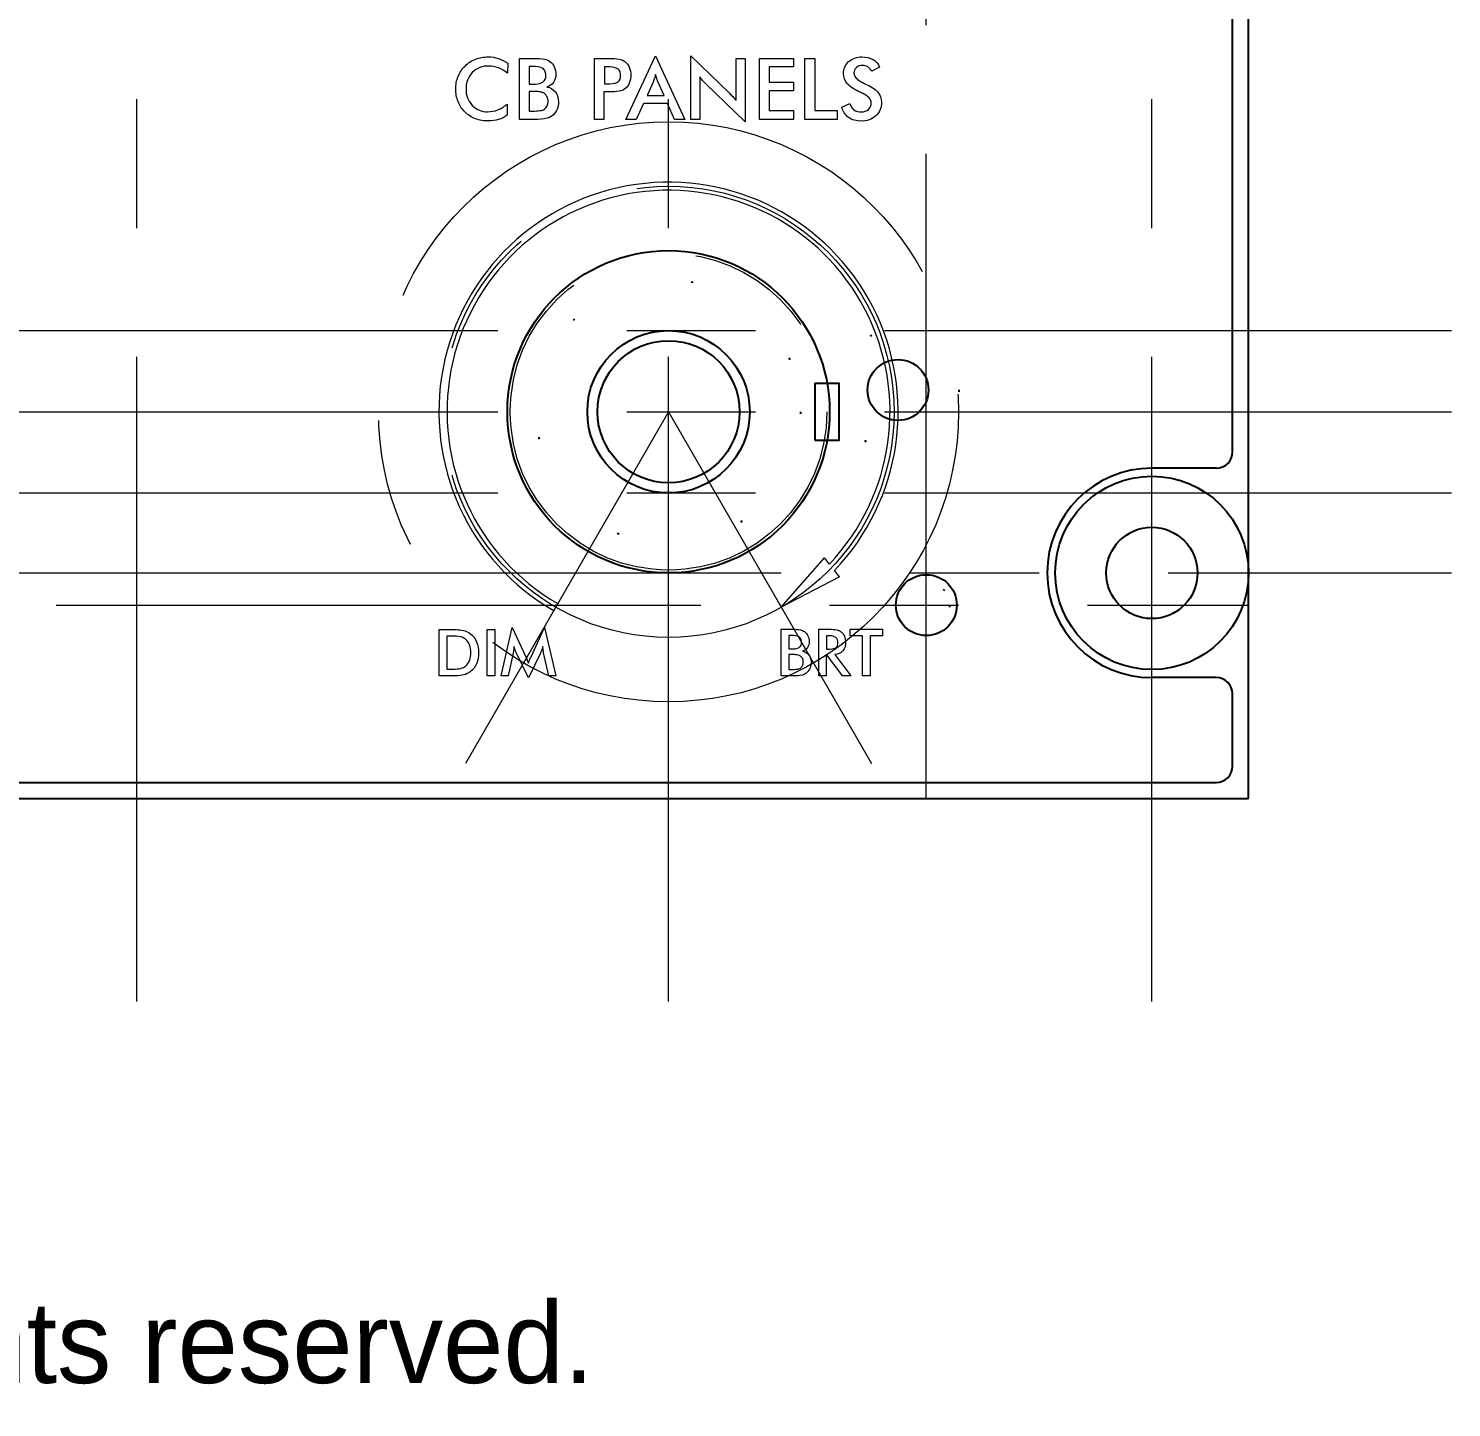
# Model space of a CAD drawing. Header units: millimetres. Extents: x -20 to 120, y -30 to 105.
# Drawn here: x 49.4 to 119.5, y -30 to 37.9 of the extents above; entities that cross this region are included whole.
import ezdxf

# ---------------------------------------------------------------- set-up
doc = ezdxf.new("R2010")
doc.units = ezdxf.units.MM
doc.linetypes.add('CENTER', pattern=[50.8, 31.75, -6.35, 6.35, -6.35])
doc.linetypes.add('DOT', pattern=[6.35, 0.1, -6.25])
for name, color, linetype, lineweight, true_color in [('decal', 5, 'Continuous', 5, 0x0000ff), ('decal_construction', 7, 'CENTER', 13, 0xffffff), ('dimensions', 7, 'Continuous', 25, 0x000000), ('fascia', 6, 'Continuous', 25, 0xff00ff), ('fascia_counterbore', 3, 'DOT', 25, 0x00ff00), ('fasteners', 9, 'Continuous', 25, 0xc0c0c0), ('knobs', 9, 'Continuous', 25, 0xc0c0c0), ('plate', 1, 'Continuous', 25, 0xff0000), ('plate_construction', 7, 'CENTER', 13, 0xffffff)]:
    doc.layers.add(name, color=color, linetype=linetype, lineweight=lineweight, true_color=true_color)
doc.styles.add('textstyle14', font='')
doc.styles.get('textstyle14').set_extended_font_data('Arial')

msp = doc.modelspace()

# ---------------------------------------------------------------- linework, layer by layer
at = {"layer": 'decal'}
for p, q in [((86.519, 9.426), (88.642, 11.862)), ((88.888, 11.549), (88.642, 11.862)), ((89.385, 10.919), (89.138, 11.232)), ((89.385, 10.919), (86.519, 9.426)), ((75.306, 9.253), (75.506, 9.599))]:
    msp.add_line(p, q, dxfattribs=at)
at = {"layer": 'decal', "flags": 128}
for points in [[(73.021, 35.73, 0.085744), (72.583, 35.994, 0.092284), (72.097, 36.083, 0.209959), (71.296, 35.766, 0.203037), (70.987, 34.947, 0.199341), (71.287, 34.144, 0.214349), (72.046, 33.828, 0.094369), (72.554, 33.923, 0.085011), (73.017, 34.208), (73.017, 33.656, -0.083496), (72.588, 33.444, -0.073416), (72.085, 33.374, -0.092981), (71.448, 33.487, -0.104586), (70.933, 33.82, -0.104288), (70.595, 34.328, -0.097034), (70.477, 34.951, -0.097658), (70.595, 35.572, -0.103616), (70.937, 36.083, -0.102862), (71.451, 36.418, -0.094748), (72.077, 36.532, -0.078134), (72.582, 36.455, -0.074043), (73.048, 36.222)], [(73.612, 33.455), (73.612, 36.46), (74.37, 36.46, -0.050514), (74.849, 36.426, -0.104188), (75.113, 36.311, -0.128442), (75.33, 36.042, -0.10994), (75.407, 35.674, -0.15406), (75.296, 35.273, -0.175186), (74.974, 35.048, -0.20094), (75.387, 34.809, -0.167471), (75.538, 34.309, -0.093464), (75.475, 33.962, -0.107659), (75.294, 33.682, -0.132806), (74.988, 33.506, -0.060674), (74.374, 33.455)], [(77.769, 34.803), (77.769, 33.455), (77.312, 33.455), (77.312, 36.46), (78.051, 36.46, -0.051804), (78.534, 36.425, -0.09913), (78.804, 36.306, -0.130268), (79.026, 36.024, -0.107331), (79.106, 35.633, -0.105709), (79.026, 35.239, -0.134373), (78.804, 34.955, -0.100768), (78.534, 34.838, -0.050343), (78.051, 34.803), (77.954, 34.803)], [(82.054, 33.455), (82.054, 36.58), (83.964, 34.742, -0.012174), (84.122, 34.576, -0.01596), (84.29, 34.376), (84.29, 36.46), (84.742, 36.46), (84.742, 33.337), (82.793, 35.208, -0.021287), (82.642, 35.368, -0.023887), (82.504, 35.545), (82.504, 33.455)], [(89.501, 34.056), (89.891, 34.237, 0.176472), (90.094, 33.93, 0.158635), (90.472, 33.824, 0.196906), (90.818, 33.945, 0.21468), (90.947, 34.27), (90.947, 34.272), (90.947, 34.274), (90.947, 34.276), (90.946, 34.278), (90.946, 34.28), (90.946, 34.282), (90.946, 34.284), (90.946, 34.286), (90.946, 34.288), (90.946, 34.29), (90.946, 34.292), (90.946, 34.294), (90.945, 34.296), (90.945, 34.298), (90.945, 34.301), (90.945, 34.303), (90.945, 34.305), (90.944, 34.307), (90.944, 34.309), (90.944, 34.311), (90.944, 34.313), (90.943, 34.315), (90.943, 34.317), (90.943, 34.319), (90.942, 34.321), (90.942, 34.323), (90.942, 34.325), (90.941, 34.327), (90.941, 34.329), (90.941, 34.331), (90.94, 34.333), (90.94, 34.335), (90.939, 34.337), (90.939, 34.339), (90.938, 34.341), (90.938, 34.343), (90.937, 34.345), (90.937, 34.347), (90.936, 34.349), (90.936, 34.351), (90.935, 34.353), (90.935, 34.355), (90.934, 34.357), (90.934, 34.359), (90.933, 34.361), (90.932, 34.363), (90.932, 34.365), (90.931, 34.367), (90.93, 34.369), (90.93, 34.371), (90.929, 34.373), (90.928, 34.375), (90.928, 34.377), (90.927, 34.379), (90.926, 34.381), (90.926, 34.383), (90.925, 34.385), (90.924, 34.387), (90.923, 34.389), (90.922, 34.391), (90.922, 34.393), (90.921, 34.395), (90.92, 34.397), (90.919, 34.399), (90.918, 34.4), (90.917, 34.402), (90.916, 34.404), (90.916, 34.406), (90.915, 34.408), (90.914, 34.41), (90.913, 34.412), (90.912, 34.414), (90.911, 34.416), (90.91, 34.418), (90.909, 34.42), (90.908, 34.422), (90.907, 34.424), (90.906, 34.426), (90.905, 34.428), (90.904, 34.43), (90.903, 34.432), (90.901, 34.433), (90.9, 34.435), (90.899, 34.437), (90.898, 34.439), (90.897, 34.441), (90.896, 34.443), (90.895, 34.445), (90.893, 34.447), (90.892, 34.449), (90.891, 34.451), (90.89, 34.453), (90.889, 34.455), (90.887, 34.456), (90.886, 34.458), (90.885, 34.46), (90.883, 34.462), (90.882, 34.464), (90.881, 34.466), (90.88, 34.468), (90.878, 34.47), (90.877, 34.472), (90.875, 34.473), (90.874, 34.475), (90.873, 34.477), (90.871, 34.479), (90.87, 34.481), (90.868, 34.483), (90.867, 34.485), (90.865, 34.487), (90.864, 34.489), (90.862, 34.49), (90.861, 34.492), (90.859, 34.494), (90.858, 34.496), (90.856, 34.498), (90.855, 34.5), (90.853, 34.502), (90.852, 34.503), (90.85, 34.505), (90.848, 34.507), (90.847, 34.509), (90.845, 34.511), (90.843, 34.513), (90.842, 34.515), (90.84, 34.516), (90.838, 34.518), (90.837, 34.52), (90.835, 34.522), (90.833, 34.524), (90.832, 34.526), (90.83, 34.528), (90.828, 34.529), (90.826, 34.531), (90.824, 34.533), (90.823, 34.535), (90.821, 34.537), (90.819, 34.539), (90.817, 34.54), (90.815, 34.542), (90.813, 34.544), (90.811, 34.546), (90.809, 34.548), (90.808, 34.549), (90.806, 34.551), (90.804, 34.553), (90.802, 34.555), (90.8, 34.557), (90.798, 34.559), (90.796, 34.56), (90.794, 34.562), (90.792, 34.564), (90.79, 34.566), (90.788, 34.568), (90.786, 34.569), (90.783, 34.571), (90.781, 34.573), (90.779, 34.575), (90.777, 34.576), (90.775, 34.578), (90.773, 34.58), (90.771, 34.582), (90.768, 34.584), (90.766, 34.585), (90.764, 34.587), (90.762, 34.589), (90.76, 34.591), (90.757, 34.593), (90.755, 34.594), (90.753, 34.596), (90.751, 34.598), (90.748, 34.6), (90.746, 34.601), (90.744, 34.603), (90.741, 34.605), (90.739, 34.607), (90.737, 34.608), (90.734, 34.61), (90.732, 34.612), (90.729, 34.614), (90.727, 34.615), (90.724, 34.617), (90.722, 34.619), (90.72, 34.621), (90.717, 34.622), (90.715, 34.624), (90.712, 34.626), (90.71, 34.628), (90.707, 34.629), (90.705, 34.631), (90.702, 34.633), (90.699, 34.635), (90.697, 34.636), (90.694, 34.638), (90.692, 34.64), (90.689, 34.642), (90.686, 34.643), (90.684, 34.645), (90.681, 34.647), (90.678, 34.648), (90.676, 34.65), (90.673, 34.652), (90.67, 34.654), (90.668, 34.655), (90.665, 34.657), (90.662, 34.659), (90.659, 34.66), (90.657, 34.662), (90.654, 34.664), (90.651, 34.666), (90.648, 34.667), (90.645, 34.669), (90.642, 34.671), (90.64, 34.672), (90.637, 34.674), (90.634, 34.676), (90.631, 34.677), (90.628, 34.679), (90.625, 34.681), (90.622, 34.682), (90.619, 34.684), (90.616, 34.686), (90.613, 34.687), (90.61, 34.689), (90.607, 34.691), (90.604, 34.693), (90.601, 34.694), (90.598, 34.696), (90.595, 34.698), (90.592, 34.699), (90.589, 34.701), (90.586, 34.703), (90.583, 34.704), (90.579, 34.706), (90.576, 34.707), (90.573, 34.709), (90.57, 34.711), (90.567, 34.712), (90.564, 34.714), (90.56, 34.716), (90.557, 34.717), (90.554, 34.719), (90.551, 34.721), (90.547, 34.722), (90.544, 34.724), (90.541, 34.726), (90.538, 34.727), (90.534, 34.729), (90.531, 34.731), (90.528, 34.732), (90.524, 34.734), (90.521, 34.735), (90.517, 34.737), (90.514, 34.739), (90.511, 34.74), (90.507, 34.742, 0.011833), (90.413, 34.787, -0.09438), (89.751, 35.225, -0.182248), (89.585, 35.705, -0.22012), (89.835, 36.3, -0.192709), (90.489, 36.528, -0.131494), (91.045, 36.4, -0.184076), (91.355, 36.031), (90.973, 35.834, 0.114116), (90.775, 36.042, 0.140089), (90.528, 36.107, 0.187209), (90.215, 36.005, 0.224638), (90.099, 35.73), (90.099, 35.727), (90.099, 35.725), (90.099, 35.723), (90.099, 35.721), (90.099, 35.719), (90.099, 35.717), (90.099, 35.715), (90.099, 35.713), (90.099, 35.71), (90.099, 35.708), (90.1, 35.706), (90.1, 35.704), (90.1, 35.702), (90.1, 35.7), (90.1, 35.698), (90.101, 35.696), (90.101, 35.694), (90.101, 35.692), (90.101, 35.689), (90.102, 35.687), (90.102, 35.685), (90.102, 35.683), (90.103, 35.681), (90.103, 35.679), (90.103, 35.677), (90.104, 35.675), (90.104, 35.673), (90.105, 35.671), (90.105, 35.669), (90.106, 35.666), (90.106, 35.664), (90.107, 35.662), (90.107, 35.66), (90.108, 35.658), (90.108, 35.656), (90.109, 35.654), (90.109, 35.652), (90.11, 35.65), (90.11, 35.648), (90.111, 35.646), (90.112, 35.644), (90.112, 35.642), (90.113, 35.639), (90.114, 35.637), (90.114, 35.635), (90.115, 35.633), (90.116, 35.631), (90.117, 35.629), (90.117, 35.627), (90.118, 35.625), (90.119, 35.623), (90.12, 35.621), (90.12, 35.619), (90.121, 35.617), (90.122, 35.615), (90.123, 35.613), (90.124, 35.611), (90.125, 35.609), (90.126, 35.607), (90.127, 35.604), (90.128, 35.602), (90.128, 35.6), (90.129, 35.598), (90.13, 35.596), (90.131, 35.594), (90.132, 35.592), (90.133, 35.59), (90.135, 35.588), (90.136, 35.586), (90.137, 35.584), (90.138, 35.582), (90.139, 35.58), (90.14, 35.578), (90.141, 35.576), (90.142, 35.574), (90.143, 35.572), (90.145, 35.57), (90.146, 35.568), (90.147, 35.566), (90.148, 35.564), (90.15, 35.562), (90.151, 35.56), (90.152, 35.558), (90.153, 35.556), (90.155, 35.554), (90.156, 35.552), (90.157, 35.55), (90.159, 35.548), (90.16, 35.546), (90.162, 35.544), (90.163, 35.541), (90.164, 35.539), (90.166, 35.537), (90.167, 35.535), (90.169, 35.533), (90.17, 35.531), (90.172, 35.529), (90.173, 35.527), (90.175, 35.525), (90.176, 35.523), (90.178, 35.521), (90.179, 35.519), (90.181, 35.517), (90.183, 35.515), (90.184, 35.513), (90.186, 35.511), (90.188, 35.509), (90.189, 35.507), (90.191, 35.505), (90.193, 35.503), (90.194, 35.501), (90.196, 35.499), (90.198, 35.497), (90.2, 35.495), (90.201, 35.493), (90.203, 35.491), (90.205, 35.489), (90.207, 35.488), (90.209, 35.486), (90.21, 35.484), (90.212, 35.482), (90.214, 35.48), (90.216, 35.478), (90.218, 35.476), (90.22, 35.474), (90.222, 35.472), (90.224, 35.47), (90.226, 35.468), (90.228, 35.466), (90.23, 35.464), (90.232, 35.462), (90.234, 35.46), (90.236, 35.458), (90.238, 35.456), (90.24, 35.454), (90.242, 35.452), (90.244, 35.45), (90.247, 35.448), (90.249, 35.446), (90.251, 35.444), (90.253, 35.442), (90.255, 35.44), (90.257, 35.438), (90.26, 35.436), (90.262, 35.434), (90.264, 35.432), (90.266, 35.43), (90.269, 35.428), (90.271, 35.427), (90.273, 35.425), (90.276, 35.423), (90.278, 35.421), (90.28, 35.419), (90.283, 35.417), (90.285, 35.415), (90.288, 35.413), (90.29, 35.411), (90.293, 35.409), (90.295, 35.407), (90.298, 35.405), (90.3, 35.403), (90.303, 35.401), (90.305, 35.399), (90.308, 35.397), (90.31, 35.395), (90.313, 35.394), (90.315, 35.392), (90.318, 35.39), (90.321, 35.388), (90.323, 35.386), (90.326, 35.384), (90.328, 35.382), (90.331, 35.38), (90.334, 35.378), (90.337, 35.376), (90.339, 35.374), (90.342, 35.372), (90.345, 35.37), (90.348, 35.369), (90.35, 35.367), (90.353, 35.365), (90.356, 35.363), (90.359, 35.361), (90.362, 35.359), (90.365, 35.357), (90.367, 35.355), (90.37, 35.353), (90.373, 35.351), (90.376, 35.349), (90.379, 35.348), (90.382, 35.346), (90.385, 35.344), (90.388, 35.342), (90.391, 35.34), (90.394, 35.338), (90.397, 35.336), (90.4, 35.334), (90.403, 35.332), (90.406, 35.33), (90.409, 35.329), (90.413, 35.327), (90.416, 35.325), (90.419, 35.323), (90.422, 35.321), (90.425, 35.319), (90.428, 35.317), (90.432, 35.315), (90.435, 35.313), (90.438, 35.312), (90.441, 35.31), (90.445, 35.308), (90.448, 35.306), (90.451, 35.304), (90.454, 35.302), (90.458, 35.3), (90.461, 35.298), (90.464, 35.297), (90.468, 35.295), (90.471, 35.293), (90.475, 35.291), (90.478, 35.289), (90.482, 35.287), (90.485, 35.285), (90.488, 35.284), (90.492, 35.282), (90.495, 35.28), (90.499, 35.278), (90.503, 35.276), (90.506, 35.274), (90.51, 35.272), (90.513, 35.27), (90.517, 35.269), (90.52, 35.267), (90.524, 35.265), (90.528, 35.263), (90.531, 35.261), (90.535, 35.259), (90.539, 35.258), (90.542, 35.256), (90.546, 35.254), (90.55, 35.252), (90.554, 35.25), (90.557, 35.248), (90.561, 35.246), (90.565, 35.245), (90.569, 35.243), (90.573, 35.241), (90.576, 35.239), (90.58, 35.237), (90.584, 35.235), (90.588, 35.234), (90.592, 35.232), (90.596, 35.23), (90.6, 35.228), (90.604, 35.226), (90.608, 35.224, 0.003717), (90.669, 35.196, -0.102063), (91.281, 34.794, -0.182822), (91.448, 34.305, -0.215982), (91.179, 33.626, -0.195414), (90.452, 33.374, -0.159365), (89.822, 33.551, -0.187663)], [(74.091, 35.192), (74.278, 35.192, 0.136145), (74.771, 35.287, 0.264976), (74.916, 35.608, 0.242432), (74.783, 35.954, 0.145831), (74.278, 36.054), (74.091, 36.054)], [(77.8, 35.204), (77.925, 35.204, 0.125583), (78.467, 35.292, 0.264624), (78.603, 35.604, 0.25861), (78.458, 35.943, 0.135829), (77.925, 36.042), (77.8, 36.042)], [(79.906, 34.635), (80.744, 34.635), (80.436, 35.321, -0.014976), (80.38, 35.472, -0.014271), (80.323, 35.662, -0.017337), (80.271, 35.478, -0.01644), (80.214, 35.321)], [(74.091, 33.863), (74.259, 33.863, 0.036659), (74.643, 33.884, 0.110846), (74.844, 33.956, 0.136358), (74.984, 34.116, 0.115735), (75.033, 34.337, 0.12933), (74.974, 34.588, 0.146254), (74.803, 34.754, 0.070604), (74.644, 34.806, 0.043602), (74.407, 34.822), (74.259, 34.822), (74.091, 34.822)], [(74.807, 7.17, -0.019132), (74.787, 7.317, 0.004244), (74.765, 7.483, -0.035213), (74.725, 7.327, -0.032344), (74.66, 7.167), (74.061, 5.947), (73.462, 7.192, -0.022951), (73.397, 7.341, -0.020576), (73.349, 7.483, -0.026542), (73.337, 7.332, -0.025994), (73.307, 7.167), (73.061, 6.039), (72.719, 6.039), (73.26, 8.426), (73.936, 6.981, -0.009797), (73.983, 6.867, -0.003221), (74.061, 6.669, -0.02701), (74.164, 6.92, 0.006386), (74.192, 6.982), (74.852, 8.426), (75.406, 6.039), (75.061, 6.039)], [(69.663, 6.039), (69.663, 8.329), (70.165, 8.329, -0.052809), (70.854, 8.28, -0.105002), (71.204, 8.115, -0.130749), (71.505, 7.725, -0.102611), (71.608, 7.183, -0.103493), (71.505, 6.642, -0.128481), (71.204, 6.253, -0.102624), (70.862, 6.088, -0.057415), (70.265, 6.039), (70.165, 6.039)], [(70.035, 6.375), (70.348, 6.375, 0.060362), (70.735, 6.41, 0.113119), (70.96, 6.526, 0.12455), (71.155, 6.802, 0.093997), (71.22, 7.186, 0.093997), (71.155, 7.57, 0.12455), (70.96, 7.846, 0.113921), (70.728, 7.962, 0.056706), (70.304, 7.996), (70.17, 7.996), (70.035, 7.996)], [(86.519, 6.045), (86.519, 8.336), (87.096, 8.336, -0.050514), (87.461, 8.309, -0.104188), (87.662, 8.221, -0.128442), (87.827, 8.016, -0.10994), (87.886, 7.736, -0.15406), (87.802, 7.431, -0.175186), (87.556, 7.259, -0.20094), (87.871, 7.077, -0.167471), (87.986, 6.696, -0.093464), (87.938, 6.432, -0.107659), (87.8, 6.219, -0.132806), (87.567, 6.084, -0.060674), (87.099, 6.045)], [(86.883, 7.369), (87.026, 7.369, 0.136145), (87.402, 7.442, 0.264976), (87.512, 7.686, 0.242432), (87.41, 7.95, 0.145831), (87.026, 8.026), (86.883, 8.026)], [(88.722, 7.07), (88.722, 6.045), (88.374, 6.045), (88.374, 8.336), (88.893, 8.336, -0.054765), (89.247, 8.306, -0.107636), (89.462, 8.207, -0.125932), (89.627, 7.993, -0.105091), (89.685, 7.705, -0.181187), (89.552, 7.274, -0.19264), (89.159, 7.087), (89.947, 6.045), (89.527, 6.045), (88.765, 7.07)], [(88.746, 7.359), (88.813, 7.359, 0.135122), (89.206, 7.428, 0.249805), (89.303, 7.672, 0.24334), (89.199, 7.939, 0.146818), (88.813, 8.016), (88.746, 8.016)], [(86.883, 6.357), (87.012, 6.357, 0.036659), (87.304, 6.372, 0.110846), (87.457, 6.427, 0.136358), (87.564, 6.549, 0.115735), (87.601, 6.718, 0.12933), (87.556, 6.909, 0.146254), (87.426, 7.036, 0.070604), (87.305, 7.075, 0.043602), (87.124, 7.087), (87.012, 7.087), (86.883, 7.087)]]:
    msp.add_lwpolyline(points, format="xyb", close=True, dxfattribs=at)
for points in [[(81.257, 33.455), (80.916, 34.229), (79.726, 34.229), (79.376, 33.455), (78.863, 33.455), (80.319, 36.58), (81.773, 33.455)], [(85.437, 33.455), (85.437, 36.46), (87.114, 36.46), (87.114, 36.046), (85.926, 36.046), (85.926, 35.292), (87.114, 35.292), (87.114, 34.863), (85.926, 34.863), (85.926, 33.892), (87.114, 33.892), (87.114, 33.455)], [(87.682, 33.455), (87.682, 36.46), (88.17, 36.46), (88.17, 33.892), (89.263, 33.892), (89.263, 33.455)], [(72.03, 6.039), (72.03, 8.329), (72.402, 8.329), (72.402, 6.039)], [(90.896, 8.02), (90.896, 6.045), (90.524, 6.045), (90.524, 8.02), (89.915, 8.02), (89.915, 8.336), (91.502, 8.336), (91.502, 8.02)]]:
    msp.add_lwpolyline(points, close=True, dxfattribs=at)
at = {"layer": 'decal'}
for radius, start in [(11.312, 316.28024), (10.913, 316.57802)]:
    msp.add_arc((80.962, 19.05), radius, start, 240, dxfattribs=at)
at = {"layer": 'decal_construction'}
for q in [(70.962, 1.729), (90.962, 1.729)]:
    msp.add_line((80.962, 19.05), q, dxfattribs=at)
for radius in [14.287, 11.112]:
    msp.add_circle((80.962, 19.05), radius, dxfattribs=at)
at = {"layer": 'fascia'}
for p, q in [((108.744, 17.066), (108.744, 71.834)), ((107.95, 16.272), (104.775, 16.272)), ((107.95, 5.953), (104.775, 5.953)), ((108.744, 1.587), (108.744, 5.159)), ((1.587, 0.794), (107.95, 0.794))]:
    msp.add_line(p, q, dxfattribs=at)
msp.add_circle((80.962, 19.05), 4, dxfattribs=at)
for centre, radius, start, end in [((107.95, 17.066), 0.794, 270, 0), ((104.775, 11.112), 5.159, 90, 270), ((107.95, 5.159), 0.794, 0, 90), ((107.95, 1.587), 0.794, 270, 0)]:
    msp.add_arc(centre, radius, start, end, dxfattribs=at)
at = {"layer": 'fascia_counterbore'}
for centre, radius in [((80.962, 19.05), 6.5), ((92.269, 20.125), 3), ((93.662, 9.525), 1.15)]:
    msp.add_circle(centre, radius, dxfattribs=at)
at = {"layer": 'fasteners'}
msp.add_circle((104.775, 11.112), 4.763, dxfattribs=at)
at = {"layer": 'knobs'}
msp.add_circle((80.962, 19.05), 7.938, dxfattribs=at)
at = {"layer": 'plate'}
for p, q in [((109.537, 0), (109.537, 95.25)), ((0, 0), (109.537, 0))]:
    msp.add_line(p, q, dxfattribs=at)
at = {"layer": 'plate', "flags": 128}
msp.add_lwpolyline([(88.162, 17.65), (89.362, 17.65), (89.362, 20.45), (88.162, 20.45)], close=True, dxfattribs=at)
at = {"layer": 'plate'}
for centre, radius in [((80.962, 19.05), 3.5), ((92.269, 20.125), 1.5), ((104.775, 11.112), 2.25), ((93.662, 9.525), 1.5)]:
    msp.add_circle(centre, radius, dxfattribs=at)
at = {"layer": 'plate_construction'}
for p, q in [((54.769, -10), (54.769, 105.25)), ((80.962, -10), (80.962, 105.25)), ((104.775, -10), (104.775, 105.25)), ((93.662, 0), (93.662, 95.25)), ((-10, 23.05), (119.537, 23.05)), ((-10, 19.05), (119.537, 19.05)), ((-10, 15.05), (119.537, 15.05)), ((-10, 11.112), (54.769, 11.112)), ((54.769, 11.112), (119.537, 11.112)), ((0, 9.525), (109.537, 9.525))]:
    msp.add_line(p, q, dxfattribs=at)
msp.add_circle((80.962, 19.05), 7.8, dxfattribs=at)

# ---------------------------------------------------------------- texts
at = {"layer": 'dimensions', "insert": (-20, -30), "char_height": 1.5, "attachment_point": 7, "line_spacing_factor": 0.8, "style": 'textstyle14'}
msp.add_mtext('\\fIsonormD|b0|i0|c0|p0;\\H4;©2024 A M Errington. All rights reserved.', dxfattribs=at)

doc.saveas('drawing.dxf')
